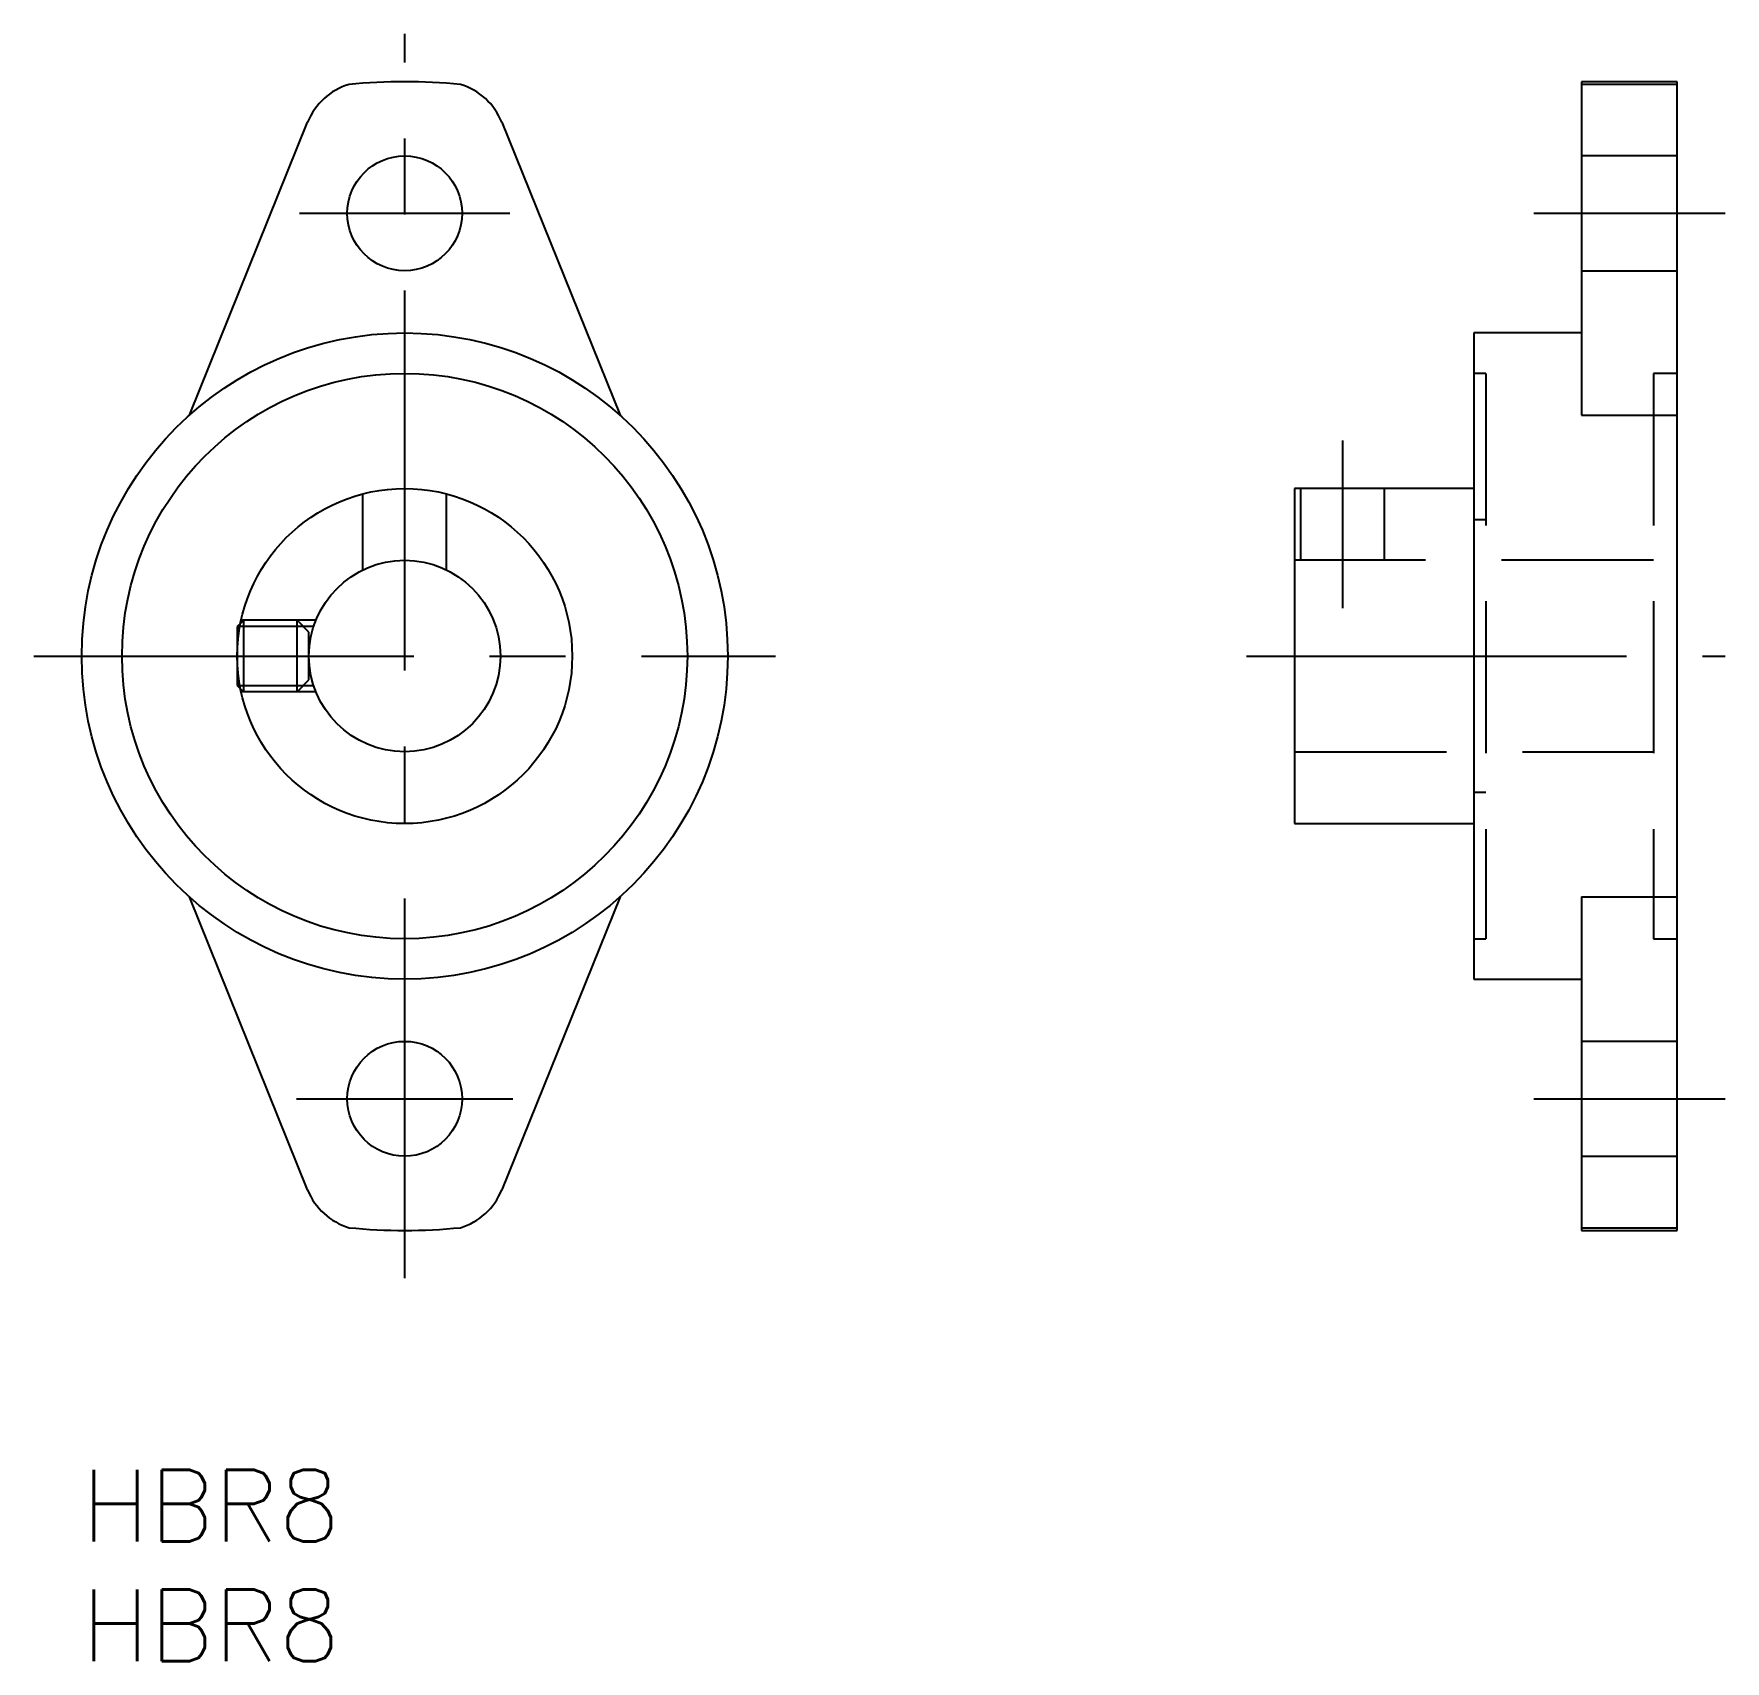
# Model space of a CAD drawing. Extents: x -2 to 68.7, y -8 to 60.
import ezdxf

# ---------------------------------------------------------------- set-up
doc = ezdxf.new("R2010")
doc.units = 0
doc.header["$LTSCALE"] = 0.5
doc.linetypes.add('CENTER', pattern=[50.8, 31.75, -6.35, 6.35, -6.35])
doc.linetypes.add('DASHED', pattern=[19.05, 12.7, -6.35])
for name, color, linetype in [('MSM_CENTER', 1, 'CENTER'), ('MSM_CONTINUOUS', 7, 'CONTINUOUS'), ('MSM_DASHED', 4, 'DASHED'), ('MSM_NARROW', 5, 'CONTINUOUS'), ('MSM_PART_NUMBER', 7, 'CONTINUOUS')]:
    doc.layers.add(name, color=color, linetype=linetype)
doc.styles.get("Standard").update_dxf_attribs({"font": 'txt.shx', "height": 1, "bigfont": 'bigfont.shx'})

# ---------------------------------------------------------------- blocks, each defined once
blk = doc.blocks.new('*U15')
at = {"layer": 'MSM_PART_NUMBER'}
blk.add_text('HBR8', height=3, dxfattribs=at).set_placement((0, -3))
blk = doc.blocks.new('*U16')
at = {"layer": 'MSM_PART_NUMBER'}
blk.add_text('HBR8', height=3, dxfattribs=at).set_placement((0, -8))

msp = doc.modelspace()

# ---------------------------------------------------------------- linework, layer by layer
at = {"layer": 'MSM_CENTER'}
for p, q in [((13.5, 8), (13.5, 60)), ((9.1, 52.5), (17.9, 52.5)), ((60.686, 52.5), (68.686, 52.5)), ((52.686, 43), (52.686, 36)), ((-2, 34), (29, 34)), ((48.686, 34), (68.686, 34)), ((8.98, 15.5), (18.02, 15.5)), ((60.686, 15.5), (68.686, 15.5))]:
    msp.add_line(p, q, dxfattribs=at)
at = {"layer": 'MSM_CONTINUOUS'}
for p, q in [((66.686, 58), (62.686, 58)), ((62.686, 58), (62.686, 44.062)), ((66.686, 10), (66.686, 58)), ((66.686, 57.887), (62.686, 57.887)), ((4.5, 44.062), (9.443, 56.31)), ((17.557, 56.31), (22.5, 44.062)), ((62.686, 47.5), (58.186, 47.5)), ((58.186, 47.5), (58.186, 20.5)), ((62.686, 44.062), (66.686, 44.062)), ((58.186, 41), (50.686, 41)), ((50.686, 41), (50.686, 27)), ((6.634, 35.364), (6.5, 35.23)), ((6.5, 35.23), (6.5, 32.77)), ((6.5, 32.77), (6.634, 32.636)), ((50.686, 27), (58.186, 27)), ((9.443, 11.69), (4.5, 23.938)), ((22.5, 23.938), (17.557, 11.69)), ((62.686, 23.938), (62.686, 10)), ((62.686, 23.938), (66.686, 23.938)), ((58.186, 20.5), (62.686, 20.5)), ((62.686, 10.113), (66.686, 10.113)), ((62.686, 10), (66.686, 10))]:
    msp.add_line(p, q, dxfattribs=at)
for centre, radius in [((13.5, 52.5), 2.4), ((13.5, 34), 13.5), ((13.5, 34), 11.812), ((13.5, 34), 7), ((13.5, 34), 4), ((13.5, 15.5), 2.4)]:
    msp.add_circle(centre, radius, dxfattribs=at)
for centre, radius, start, end in [((13.5, 34), 24, 84.43855, 95.56145), ((11.947, 55.3), 2.7, 106.63289, 158.02189), ((15.053, 55.3), 2.7, 21.97811, 73.36711), ((11.947, 12.7), 2.7, 201.97811, 253.36711), ((15.053, 12.7), 2.7, 286.63289, 338.02189), ((13.5, 34), 24, 264.43855, 275.56145)]:
    msp.add_arc(centre, radius, start, end, dxfattribs=at)
at = {"layer": 'MSM_DASHED'}
for p, q in [((66.686, 54.9), (62.686, 54.9)), ((62.686, 50.1), (66.686, 50.1)), ((58.686, 45.812), (58.186, 45.812)), ((58.686, 45.812), (58.686, 22.188)), ((66.686, 45.812), (65.686, 45.812)), ((65.686, 45.812), (65.686, 22.188)), ((50.936, 41), (50.936, 38)), ((54.436, 41), (54.436, 38)), ((11.75, 37.597), (11.75, 40.778)), ((15.25, 37.597), (15.25, 40.778)), ((58.686, 39.688), (58.186, 39.688)), ((65.686, 38), (50.686, 38)), ((6.634, 35.364), (6.77, 35.5)), ((9.792, 35.5), (6.663, 35.5)), ((6.77, 32.5), (6.77, 35.5)), ((9, 32.5), (9, 35.5)), ((9.5, 35), (9, 35.5)), ((9.694, 35.23), (6.609, 35.23)), ((9.5, 33), (9.5, 35)), ((6.609, 32.77), (9.694, 32.77)), ((6.77, 32.5), (6.634, 32.636)), ((9, 32.5), (9.5, 33)), ((9.792, 32.5), (6.663, 32.5)), ((50.686, 30), (65.686, 30)), ((58.186, 28.312), (58.686, 28.312)), ((58.186, 22.188), (58.686, 22.188)), ((65.686, 22.188), (66.686, 22.188)), ((66.686, 17.9), (62.686, 17.9)), ((62.686, 13.1), (66.686, 13.1))]:
    msp.add_line(p, q, dxfattribs=at)
at = {"layer": 'MSM_NARROW'}
for p, q in [((6.609, 35.23), (6.5, 35.23)), ((6.609, 32.77), (6.5, 32.77))]:
    msp.add_line(p, q, dxfattribs=at)

# ---------------------------------------------------------------- block references
at = {"layer": 'MSM_CONTINUOUS'}
for name in ['*U15', '*U16']:
    msp.add_blockref(name, (0, 0), dxfattribs=at)

doc.saveas('drawing.dxf')
